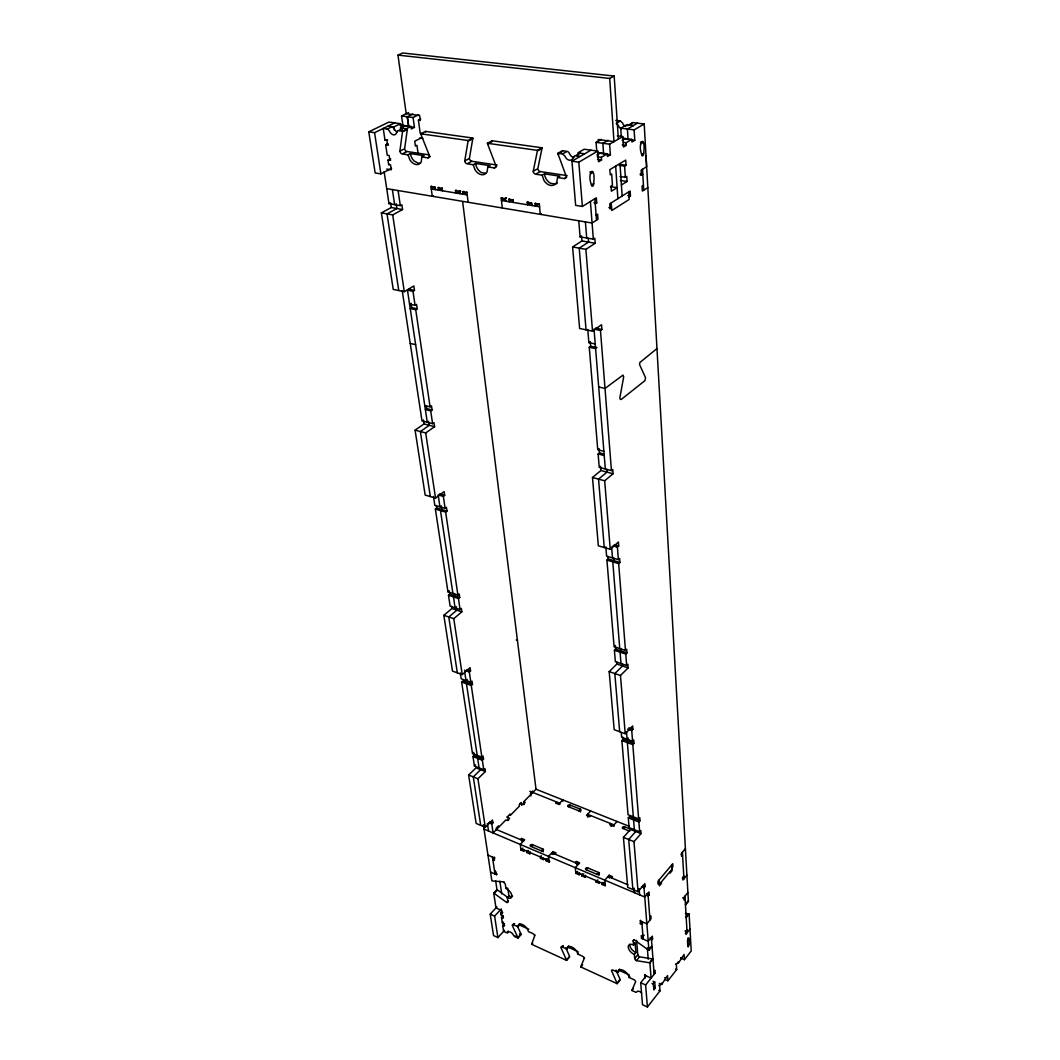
<?xml version="1.0" encoding="UTF-8"?>
<svg xmlns="http://www.w3.org/2000/svg" width="1060" height="1060" viewBox="0 0 1060 1060"><rect width="100%" height="100%" fill="white"/><g stroke="black" fill="none" stroke-linecap="round" stroke-linejoin="round"><path stroke-width="1.5" d="M687.542 940.445C691.199 930.415 687.794 959.048 687.542 940.445L688.987 938.617L687.768 938.1M408.034 154.826L409.862 159.808A9.235 6.333 64 0 0 421.297 161.57L421.787 156.92L424.159 155.688L410.406 153.607L408.034 154.826L402.177 153.939A2.637 1.789 64.2 0 1 399.885 151.169L402.482 131.904A2.69 1.828 64.9 0 0 402.469 131.201L407.265 128.816A2.676 1.828 65 0 1 407.292 129.519L404.642 148.758A2.623 1.789 64.3 0 0 406.934 151.514L429.274 154.879M473.263 164.724L475.065 169.839A9.434 6.731 63.8 0 0 487.136 171.694L487.799 166.937L490.117 165.651L475.595 163.465L473.263 164.724L467.089 163.797A2.69 1.908 64 0 1 464.731 160.948L468.043 141.245A2.743 1.948 64.8 0 0 468.043 140.516L472.76 138.038A2.729 1.948 64.9 0 1 472.76 138.767L469.408 158.43A2.676 1.908 64.1 0 0 471.766 161.266L497.127 165.082M542.19 175.191L543.952 180.425A9.633 7.168 63.3 0 0 556.712 182.386L557.547 177.523L559.826 176.185L544.482 173.867L542.19 175.191L535.658 174.198A2.743 2.027 63.6 0 1 533.233 171.269L537.341 151.116A2.796 2.067 64.6 0 0 537.354 150.361L541.978 147.791A2.796 2.067 64.7 0 1 541.965 148.532L537.831 168.659A2.729 2.027 63.7 0 0 540.242 171.561L567.153 175.615M401.528 129.651L402.575 128.26L407.265 128.816M535.022 934.947L531.709 943.97A1.842 0.967 43.5 0 0 531.696 944.314L566.596 960.387L569.71 956.756A1.868 0.994 42.8 0 0 569.604 956.358L565.921 948.117M584.577 957.551L580.867 966.614A1.895 0.994 42.4 0 0 580.84 966.958L617.145 983.68L620.206 979.917A1.921 1.02 41.6 0 0 620.113 979.506L616.006 970.112M630.859 124.047L632.833 122.576L644.202 124.007L688.404 901.451L685.476 905.068M646.401 975.558L640.677 982.739L642.519 1004.721L647.408 1007L659.982 990.914L659.598 985.694L661.586 983.15L661.692 984.462L659.254 983.349M665.468 979.692L667.906 980.792L676.691 969.555L676.346 964.335L678.294 961.857L678.374 963.169L684.084 954.477L684.402 959.697L680.785 958.094M684.402 959.697L691.226 950.966L689.119 914.025A1.934 1.113 40.5 0 0 688.655 913.892L685.436 913.455M653.636 989.43L655.159 987.509M687.861 945.917L689.305 944.089M661.692 984.462L667.535 975.571L667.906 980.792M647.408 1007L645.633 984.992L655.159 972.987L654.947 970.311L653.941 971.583M685.317 933.595L686.138 933.953L689.981 929.103M686.138 933.953L685.979 931.289L686.946 930.071M632.515 989.523L633.522 988.251M641.618 992.889A3.895 2.08 41.1 0 0 636.808 991.895A1.948 1.034 41.2 0 1 635.364 992.067L631.972 990.504L632.475 989.868M645.142 977.982L645.023 974.485M644.732 977.797L646.428 975.664M649.952 962.135L652.51 958.942A1.987 1.086 41 0 1 652.986 959.088L649.899 962.93L651.092 978.102L644.506 975.134M688.178 914.488L685.754 917.51A1.934 1.113 40.5 0 1 686.217 917.655L689.119 914.025M617.145 983.68A1.921 1.02 41.6 0 0 617.053 983.269L611.554 970.721A1.934 1.034 41.8 0 1 613.024 970.138L617.808 972.325A6.797 3.644 41.5 0 1 623.002 970.271A6.797 3.644 41.5 0 1 629.044 977.439L629.812 976.499M649.899 962.93A1.987 1.086 41 0 0 649.435 962.771L636.464 960.638A1.974 1.073 41.4 0 1 634.715 958.558L634.357 954.503A6.943 3.803 41.5 0 1 628.209 947.189A6.943 3.803 41.5 0 1 633.549 944.977L633.191 940.869A1.987 1.1 41.5 0 1 634.728 940.22L648.428 949.999L651.012 946.805M685.489 904.22L687.927 901.199A1.934 1.126 40.6 0 0 688.404 901.451M648.428 949.999A2.001 1.113 41.2 0 0 648.919 950.277L652.019 946.434M651.542 940.22L652.576 938.948L652.364 936.179L648.216 941.28L641.512 938.352L641.287 935.569L643.486 935.675M617.053 983.269L619.596 980.129M636.464 960.638L639.034 957.471M634.357 954.503L635.907 952.596L635.112 943.082A6.93 3.803 41.5 0 0 634.158 942.724M687.9 892.533L683.978 897.356L684.137 900.099L685.118 898.893L682.653 897.86M635.231 957.922L637.802 954.755L636.583 940.286M617.808 972.325L619.345 970.43A6.797 3.644 41.5 0 1 619.517 969.078M633.549 944.977L635.112 943.082M641.512 938.352L644.122 935.172M686.92 875.202L682.958 880.012L682.786 877.203L683.779 875.997M633.191 940.869L634.238 939.597M642.532 923.803L640.333 923.71L640.624 920.265M649.78 917.178L650.827 915.906L651.039 918.728L646.852 923.817L640.094 920.901M640.333 923.71L642.082 921.59M648.163 896.124L649.224 894.865L649.011 891.977L644.758 897.038L484.009 829.119M659.201 882.967L658.154 884.212L657.955 881.324L672.755 863.701L672.941 866.576L671.921 867.796M659.307 884.398L672.027 869.213M685.409 848.649L681.394 853.433L681.553 856.294L682.56 855.102L681.302 854.598M581.383 966.004L582.417 964.772M580.84 966.958L582.563 964.905M638.054 891.698L633.986 841.627L640.995 833.637L630.475 829.437L623.426 837.374L627.732 887.353L638.054 891.698L644.877 883.642L645.103 886.558L644.029 887.829L648.919 950.277M566.596 960.387A1.881 0.994 42.8 0 0 566.49 959.989L560.925 947.6A1.881 0.994 42.9 0 1 562.303 947.004L566.901 949.097A6.625 3.525 42.7 0 1 571.764 946.991A6.625 3.525 42.7 0 1 577.7 954.026L578.482 953.112M566.49 959.989L569.087 956.955M566.901 949.097L568.465 947.282A6.625 3.525 42.7 0 1 568.584 945.931M561.456 947.004L562.502 945.798M562.303 947.004L563.35 945.785M611.395 877.865L612.481 876.633L609.155 875.242L604.836 880.171L605.392 885.895L602.08 884.49L602.477 882.45M602.08 884.49L603.882 882.437M639.657 831.822L638.889 822.003L639.988 820.771L629.415 816.584L628.302 817.83L629.11 827.621L639.657 831.822L640.757 830.563L640.995 833.637M599.192 881.894L599.324 883.324L596.038 881.933L597.84 879.879M597.085 874.367L598.715 872.526L587.783 867.928A1.471 1.047 -5.9 0 0 585.743 868.326A1.471 1.047 -5.9 0 0 586.154 869.756L597.085 874.367A1.484 1.047 -5.5 0 0 599.139 873.97A1.484 1.047 -5.5 0 0 598.715 872.526L598.993 875.388M635.735 831.53L628.699 839.494L632.873 889.512M531.696 944.314L532.743 943.122M582.258 873.877L581.861 875.904L585.12 877.296L585.663 876.686M622.869 737.15L623.055 739.376L621.889 740.596L628.05 814.716L638.637 818.916L639.75 817.658L639.988 820.771M581.861 875.904L583.676 873.877M634.702 818.664L633.588 819.91L634.37 829.715M585.517 875.255L585.12 877.296M575.328 862.694L576.415 861.488L579.648 862.853L575.275 867.676L575.911 873.387L579.158 874.765L579.701 874.155M586.154 869.756L587.783 867.928M629.786 831.212L623.042 828.522L624.592 826.8L631.323 829.476M517.32 925.963L521.043 934.085A1.828 0.954 43.8 0 1 521.162 934.483L517.995 938.007A1.828 0.954 43.9 0 0 517.876 937.61L520.526 934.681M575.911 873.387L577.726 871.36M579.542 872.724L579.158 874.765M617.039 821.46L612.918 826.031L609.712 824.746L610.745 823.607L611.01 826.429M504.467 923.472L502.692 925.406L503.593 931.369L506.653 932.774A1.828 0.954 44.1 0 0 507.899 932.562A3.657 1.895 44 0 1 510.403 932.124A3.657 1.895 44 0 1 513.398 935.092A1.828 0.954 43.9 0 0 514.908 936.576L515.438 935.993M517.876 937.61L512.258 925.38A1.842 0.967 44 0 1 513.543 924.757L517.969 926.784L519.559 925.022A6.466 3.405 43.8 0 1 519.625 923.671M496.928 906.909L490.224 914.104L493.549 935.569L497.908 937.596L504.56 930.296M512.788 924.797L513.848 923.631M513.543 924.757L514.603 923.591M507.183 932.19L508.243 931.024M626.91 125.822L628.62 125.014L633.31 125.61L626.632 124.775L620.736 128.167L621.306 137.071M502.692 925.406L504.679 925.486M504.149 926.069L503.765 923.499L502.308 922.836L503.102 921.962M503.102 915.734L501.499 917.47L503.5 917.549M501.3 911.918L500.757 912.501L502.758 912.594M546.43 858.693L546.046 860.707L549.212 862.045L549.769 861.449M502.97 918.132L502.572 915.548L501.115 914.886L501.658 914.303M507.13 901.835L508.204 900.669M508.787 898.178L497.418 889.936A1.842 0.98 44.7 0 0 496.994 889.685L493.735 893.143A1.842 0.98 44.7 0 1 494.172 893.381L506.587 902.404A1.855 0.98 44.4 0 0 507.873 901.755L508.416 901.172M497.908 937.596L494.609 916.118L501.314 908.897M546.046 860.707L547.887 858.719M555.003 854.148L556.102 852.956L552.923 851.63L548.524 856.374L549.212 862.045M590.685 815.59L589.638 816.717L586.498 815.458L590.672 810.966M507.873 901.755L507.303 897.793L508.919 896.044A6.519 3.485 44.5 0 0 512.536 896.256M541.196 855.645L540.269 858.242L543.422 859.581L543.966 858.984M541.209 850.809L542.866 849.047L532.398 844.648A1.444 0.994 -8 0 0 530.398 845.032A1.444 0.994 -8 0 0 530.742 846.397L541.209 850.809A1.444 1.007 -7.7 0 0 543.224 850.425A1.444 1.007 -7.7 0 0 542.866 849.047L543.224 851.869M578.694 810.794L580.27 809.124L569.935 805.004A1.405 0.941 -6.4 0 0 567.988 805.375A1.405 0.941 -6.4 0 0 568.359 806.673L578.694 810.794A1.405 0.954 -6 0 0 580.655 810.423A1.405 0.954 -6 0 0 580.27 809.124L580.562 811.933M507.303 897.793A6.519 3.485 44.5 0 0 511.848 895.448A6.519 3.485 44.5 0 0 505.938 888.479L506.759 887.604M527.072 850.491L526.701 852.478L529.814 853.803L530.371 853.221M638.637 818.916L632.82 744.61L633.986 743.391L633.721 740.039L632.582 741.245L621.637 737.23L621.253 732.672M483.333 824.654L491.867 880.82A1.855 0.994 44.9 0 0 492.277 880.953L504.216 881.88M494.172 893.381L496.875 890.506M526.701 852.478L528.542 850.531M530.185 851.816L529.814 853.803M530.742 846.397L532.398 844.648L532.584 846.052M568.359 806.673L569.935 805.004L570.055 806.051M490.542 872.075L496.477 874.685L497.034 874.116M523.918 849.974L524.104 851.379L521.003 850.067L522.858 848.119M628.249 738.025L627.083 739.244L626.486 731.612M616.668 661.678L616.867 664.05L609.182 671.629L614.177 729.704L625.215 733.732L632.648 725.967L632.913 729.346L631.747 730.578L632.582 741.245M495.139 870.763L494.583 871.333L496.08 871.982L496.477 874.685M520.473 839.626L521.586 838.473L524.687 839.772L520.235 844.422L521.003 850.067M556.579 801.956L555.519 803.056L558.58 804.288L562.794 799.876L562.953 801.28M494.702 857.871L492.86 859.779L494.358 860.428L494.503 857.116M524.104 804.527L523.733 801.744L536.015 789.236L462.637 201.625M498.492 825.846L496.252 828.125L496.464 829.529M506.627 817.021L509.635 818.267L507.435 820.519L505.925 819.897L493.099 832.961L491.774 824.017L492.9 822.878L492.489 820.029L485.281 827.303L476.139 823.448L468.626 774.992L476.046 767.851L485.348 771.561L477.941 778.742L485.281 827.303M625.215 733.732L620.484 675.511L628.143 667.88L627.865 664.289L626.659 665.495L615.356 661.665L614.416 650.283L615.608 649.117L615.317 645.487M626.659 665.495L625.771 654.073L626.963 652.894L626.672 649.263L625.466 650.456L614.098 646.679L606.916 560.091L608.188 558.951L607.963 556.341M480.683 769.706L473.277 776.861L480.71 825.369M483.744 769.719L482.34 760.232L483.519 759.106L483.068 756.085L481.889 757.211L472.508 753.541L473.688 752.428L474.138 755.435L472.985 756.535L474.429 766.009L483.744 769.719L484.91 768.593L485.348 771.561M474.429 766.009L475.595 764.883M478.828 757.251L477.649 758.377L479.08 767.851M625.466 650.456L618.682 563.615L619.941 562.476L619.636 558.54L618.391 559.68L606.611 556.169L605.83 546.814M614.058 560.7L612.773 561.866L619.755 648.574M481.889 757.211L471.289 685.502L472.508 684.402L472.044 681.183L470.839 682.269L461.166 678.771L460.278 672.914M618.391 559.68L617.41 547.159L618.682 546.019L618.377 542.044L610.242 549.318L598.343 545.807L592.474 477.503L600.914 470.507L613.077 473.74L612.76 469.514L611.434 470.613L599.245 467.394L598.131 453.971L599.443 452.898L604.028 454.077M470.839 682.269L469.315 672L470.547 670.9L470.07 667.641L462.226 674.597L452.488 671.099L443.835 615.317L451.931 608.533L461.842 611.845L461.339 608.413L460.067 609.487L450.142 606.161L448.486 595.243L449.745 594.209L459.709 597.482L459.205 593.997L457.92 595.071L447.943 591.798L435.368 509.052L436.707 508.031L446.989 511.066L446.432 507.329L445.107 508.336L434.825 505.315L433.46 496.398M472.508 753.541L461.643 682.004L462.862 680.904L472.508 684.402M462.226 674.597L453.773 618.669L461.842 611.845M456.383 606.744L455.084 607.831L453.468 596.873L454.727 595.826M456.886 610.176L448.777 617L457.337 672.848M610.242 549.318L604.677 480.776L613.077 473.74M448.486 595.243L458.45 598.529L459.709 597.482M606.996 472.111L598.542 479.147L592.474 477.503M447.943 591.798L449.228 590.738M656.962 348.568L639.763 362.6L639.591 364.627L645.54 377.718L644.957 380.619L621.359 399.368L620.285 399.382L619.861 397.831L623.691 376.856L623.028 375.094L605.008 388.437L598.701 386.979M435.368 509.052L445.65 512.099L446.989 511.066M441.848 509.542L440.483 510.575L452.911 593.441M439.94 506.826L438.177 494.901L443.345 496.411L444.697 495.391L444.14 491.601L435.541 498.094L425.166 495.073L415.083 430.148L424 423.934L434.587 426.69L433.99 422.688L432.599 423.669L421.999 420.913L402.204 290.612M603.882 451.282L597.747 449.718L589.254 347.269L590.658 346.249L597.018 347.614M587.77 329.448L588.856 342.618L590.274 341.598L590.658 346.249M605.313 469.01L594.037 329.13L600.477 330.481L601.894 329.461L601.524 324.731L592.527 331.184L579.621 328.481L572.599 246.967L581.966 240.938L595.203 243.257L594.806 238.208L593.335 239.149L580.085 236.857L578.747 220.785M415.083 430.148L425.696 432.957L434.587 426.69M428.69 421.297L427.273 422.291L407.464 290.162L408.961 289.261L414.486 290.413L413.837 285.962L404.31 291.699L393.233 289.38L381.361 212.888L391.259 207.522L402.575 209.509L401.886 204.779L400.322 205.627L388.993 203.652L384.131 171.667M432.096 409.942L426.769 408.577L425.378 409.531L430.704 410.896L432.096 409.942L431.5 405.887L430.082 406.854L424.755 405.49M572.599 246.967L585.875 249.339L595.203 243.257M580.085 236.857L581.556 235.903M629.044 196.922L630.448 196.034L630.13 190.999L609.765 203.811L610.123 208.899L611.567 207.998L608.904 207.575M647.819 187.62L642.36 191.078L642.068 186.083L643.433 185.222M596.117 215.087L597.588 214.16L597.972 219.274L592.076 223.024L386.701 188.627M595.256 203.931L596.74 203.003L596.343 197.823L582.39 206.448L575.646 205.362L571.95 161.186L590.963 150.162L597.76 151.103L598.555 161.756L601.524 159.994L601.325 157.344L607.247 153.859L607.433 156.496L610.361 154.76L609.619 144.186L622.724 136.541L623.399 147.048L626.261 145.352L626.089 142.742L631.786 139.377L631.945 141.987L634.768 140.317L634.132 129.876L644.202 124.007M640.319 175.032L642.797 174.344L640.16 173.959M621.412 184.996L627.069 181.472L626.751 176.371L625.334 177.245L620.007 176.464M417.203 308.805L411.704 307.625L410.22 308.526L415.719 309.719L417.203 308.805L416.553 304.419L415.069 305.333L409.558 304.154M591.453 184.864L593.693 183.512C595.945 163.001 586.299 171.972 591.453 184.864A2.107 1.1 -81.6 0 0 592.725 186.149A2.107 1.1 -81.6 0 0 593.693 183.512M643.712 153.183L641.644 154.442C637.087 141.855 646.057 133.322 643.712 153.183A2.027 1.007 -81.8 0 1 642.797 155.727A2.027 1.007 -81.8 0 1 641.644 154.442M619.265 165.347L624.605 166.115L626.036 165.241L625.705 160.086L609.858 169.64L610.229 174.847L611.673 173.959L612.455 185.182L611.01 186.07L611.368 191.211L617.132 187.647L610.467 186.639M407.464 290.162L413.002 291.328L414.486 290.413M541.422 213.669L540.295 214.345L539.315 204.235L535.022 203.533L535.274 206.064L539.05 203.811M590.606 173.867L592.858 172.515L589.85 172.078M641.008 143.749L643.102 142.504L640.439 142.146M532.465 205.031L531.709 205.481L531.457 202.95L527.191 202.248L527.443 204.779L529.722 203.427A1.961 0.689 -5.9 0 0 531.921 203.255M535.022 203.533L535.777 203.083M527.191 202.248L527.946 201.811M557.547 177.523L564.198 178.531L566.716 177.047M596.899 155.012L600.477 152.918M622.207 140.172L625.082 138.489M571.95 161.186L578.8 162.18L597.76 151.103M506.415 200.751L505.647 201.188L505.368 198.684L506.137 198.246M512.934 199.545L509.131 201.771L508.866 199.253L509.635 198.816M506.349 197.69L501.473 200.499L539.567 206.766M608.096 140.225L602.835 143.272L603.591 153.832M637.51 123.172L627.401 129.028L628.063 139.443L622.737 138.727M502.294 207.985L501.194 198.008L501.963 197.557M576.11 155.33L579.913 153.13L577.925 154.601A5.605 4.24 64.5 0 1 577.408 155.926M628.62 125.014L632.131 122.986M536.426 173.76L540.242 171.561M596.767 151.394L596.091 142.358L601.351 139.337M564.198 178.531A2.769 2.08 63.3 0 0 566.199 176.238L558.063 154.058A2.809 2.107 64.4 0 1 557.904 153.289L562.608 153.952L566.438 151.779M616.841 123.013L620.365 120.999L622.551 122.986A5.379 4.213 66.2 0 0 625.599 126.564M533.233 171.269L537.062 169.096M557.904 153.289L562.489 150.679L567.868 151.553L569.458 153.409A5.605 4.24 64.5 0 0 573.977 157.556M558.063 154.058L560.607 152.614M561.124 152.322L561.893 151.885M467.023 192.046L463.18 194.205L462.862 191.741L463.644 191.303M460.583 193.225L459.815 193.649L459.497 191.184L460.278 190.76M538.109 150.679L541.965 148.532M487.799 166.937L494.079 167.891L496.65 166.46M460.769 191.303L455.787 192.986L455.482 190.522L456.25 190.098M433.434 195.61L432.268 196.259L430.956 186.52L431.725 186.096M436.005 189.184L435.223 189.607L434.892 187.156L430.956 186.52M381.361 212.888L392.703 214.902L402.575 209.509M442.391 188.031L438.522 190.151L438.191 187.7L438.973 187.275M435.011 186.931L431.287 188.958L467.221 194.868M467.871 163.373L471.766 161.266M464.731 160.948L468.639 158.854M388.993 203.652L390.544 202.818L391.259 207.522M494.079 167.891A2.703 1.948 63.8 0 0 495.894 165.651L487.626 144.028A2.743 1.974 64.7 0 1 487.454 143.272L492.158 140.768L541.978 147.791M422.118 133.507L420.197 133.229L418.408 120.164L420.33 120.429L419.667 115.5L406.218 113.685L397.964 55.12L609.699 78.44L614.177 76.055L618.364 139.085M487.626 144.028L489.203 143.193M489.985 142.782L491.548 141.947M468.838 140.821L472.76 138.767M421.787 156.92L427.736 157.821L430.36 156.456M401.29 129.36L400.468 123.689L388.927 122.072L368.774 131.838L375.16 172.952L380.884 173.88L391.643 168.328M390.623 158.828L387.973 160.166L388.649 164.644L389.444 164.234M402.972 153.541L406.934 151.514M387.973 160.166L390.69 160.06M399.885 151.169L403.847 149.155M421.734 137.654L414.725 141.205L415.401 146.068L416.938 145.286L418.183 154.27M427.736 157.821A2.65 1.842 64.1 0 0 429.393 155.621L421.019 134.541A2.69 1.855 64.9 0 1 420.846 133.812L425.63 131.4L472.76 138.038M421.827 134.143L422.622 133.745M389.894 160.471L389.166 155.568L387.244 155.277L385.708 145.021L388.106 143.829L386.661 143.617M385.708 145.021L388.437 144.915M405.953 128.962L410.975 126.471L411.32 128.936L414.433 127.385L413.069 117.528L418.634 114.798M402.469 131.201L397.765 130.632L396.731 132.023A5.313 3.604 64.9 0 1 393.538 134.832A5.313 3.604 64.9 0 1 389.378 130.976L387.894 129.24L383.23 128.459L384.966 140.079L385.774 139.681M403.29 131.506L407.292 129.519M384.966 140.079L387.695 139.96M418.408 120.164L420.727 119.025M399.13 130.208L403.131 128.233M400.176 128.141L405.225 125.65M387.311 129.042L391.325 127.081M388.026 126.127L393.83 126.935L400.468 123.689M368.774 131.838L374.577 132.672L394.704 122.867M408.67 126.577L407.292 116.732L412.883 114.016M402.959 125.769L401.554 115.951L408.537 112.559M397.964 55.12L402.734 53L614.177 76.055M420.529 163.2L418.475 163.306L414.208 161.041A9.222 6.347 64.1 0 1 410.406 153.607M486.063 173.323L481.584 172.634A9.407 6.731 63.8 0 1 475.609 163.465M615.754 120.429L620.365 120.999M620.736 128.167L634.132 129.876M617.331 135.839L622.724 136.541M622.392 138.158L631.786 139.377M630.753 139.787L634.768 140.317M623.413 142.384L626.089 142.742M622.233 144.809L626.261 145.352M401.554 115.951L413.069 117.528M596.091 142.358L609.619 144.186M590.937 150.175L584.166 149.235L577.872 152.865L584.683 153.806M399.488 124.855L410.975 126.471M597.76 152.547L607.247 153.859M404.39 125.968L408.696 126.577L407.305 116.732M410.114 126.789L414.433 127.385M600.901 153.461L610.361 154.76M597.27 156.774L601.325 157.344M420.846 133.812L468.043 140.516M487.454 143.272L537.354 150.361M580.125 156.443L574.679 155.793L573.367 157.238A5.618 4.24 64.4 0 1 569.419 160.192A5.618 4.24 64.4 0 1 564.874 156.032L562.608 153.952M597.456 159.411L601.524 159.994M619.358 164.287L626.036 165.241M419.813 137.946L422.781 138.37M620.444 180.492L627.069 181.472M627.812 195.636L630.448 196.034M388.649 164.644L390.557 164.936L391.286 169.799L386.714 169.07M594.05 202.579L596.74 203.003M438.191 187.7L442.152 188.349L442.484 190.8M455.482 190.522L459.497 191.184M462.862 191.741L466.917 192.403L468.123 202.261M501.194 198.008L505.368 198.684M508.866 199.253L513.067 199.942L513.332 202.46M652.51 958.942L639.551 956.835A1.974 1.073 41.3 0 1 637.802 954.755M595.455 328.123L601.894 329.461M588.856 342.618L595.23 343.983M589.254 347.269L595.614 348.647M410.233 343.44L415.639 344.685M598.131 453.971L604.24 455.548M604.677 480.776L598.542 479.147L604.266 547.569M439.529 493.894L444.697 495.391M614.23 544.721L618.682 546.019M612.958 545.86L617.41 547.159M608.188 558.951L619.941 562.476M606.916 560.091L618.682 563.615M616.138 123.424L618.325 125.411A5.406 4.213 66.1 0 0 621.385 128.989M392.134 126.683L394.201 128.605A5.3 3.604 65 0 0 397.156 132.063M615.608 649.117L626.963 652.894M614.416 650.283L625.771 654.073M616.867 664.05L628.143 667.88M516.246 639.948L517.452 640.359M443.835 615.317L453.773 618.669M609.182 671.629L620.484 675.511M466.903 669.589L470.547 670.9M628.779 727.862L632.913 729.346M464.466 670.251L469.315 672M627.6 729.081L631.747 730.578M623.055 739.376L633.986 743.391M461.643 682.004L471.289 685.502M621.889 740.596L632.82 744.61M474.138 755.435L483.519 759.106M472.985 756.535L482.34 760.232M628.302 817.83L638.889 822.003M535.896 789.183L629.295 826.336M529.841 791.277L559.64 803.188L559.799 804.58M468.626 774.992L477.941 778.742M623.426 837.374L633.986 841.627M523.733 801.744L525.243 802.354L523.083 804.553L520.089 803.334M682.282 878.13L683.952 878.806L682.388 852.24M489.866 821.593L492.9 822.878M642.532 885.484L645.103 886.558M488.726 822.732L491.774 824.017M641.459 886.756L644.029 887.829M496.332 829.476L523.574 840.924M578.561 864.059L551.823 852.81L551.995 854.228M608.082 876.461L627.865 884.782M646.666 893.779L649.224 894.865M520.818 848.663L549.04 860.627M575.752 871.956L605.247 884.477M685.158 930.945L685.979 931.289M685.476 932.031L687.092 932.734L684.959 896.15M487.958 855.102L493.947 857.699M650.072 937.848L652.576 938.948M681.024 957.71L682.242 958.24M675.538 963.977L676.346 964.335M675.472 969.012L676.691 969.555M654.338 972.616L655.159 972.987M664.752 977.717L665.561 978.088M653.092 981.269L654.736 982.01L655.173 987.854L653.927 989.908L653.212 983.733L654.656 981.719L653.212 983.932L651.993 983.375M658.777 985.323L659.598 985.694M519.559 925.022L528.781 929.222M568.465 947.282L578.058 951.641M619.345 970.43L629.335 974.975M658.764 990.358L659.982 990.914M490.224 914.104L494.609 916.118M577.7 954.026L582.364 956.146A1.908 1.007 42.5 0 1 584.06 958.16M629.044 977.439L633.893 979.652A1.948 1.047 41.3 0 1 635.629 981.706L632.012 990.159A1.948 1.034 41.2 0 0 631.972 990.504M640.677 982.739L645.633 984.992M519.612 933.78L521.162 934.483M514.908 936.576L517.995 938.007M374.577 132.672L380.884 173.88M398.759 290.533L387.019 213.895L396.904 208.515L396.201 203.798M430.333 496.583L420.383 431.552L429.287 425.298L428.889 422.635M493.735 893.143L495.987 907.917L501.83 910.567L502.228 913.163M392.385 189.568L394.638 204.633M464.677 671.709L465.989 680.52M477.185 755.383L466.466 683.74L467.685 682.64L467.208 679.42M487.428 823.594L488.541 831.04M492.45 857.05L494.993 874.036M500.757 912.501L501.115 914.886M501.499 917.47L502.308 922.836M495.669 880.86L497.1 890.4M425.696 432.957L435.541 498.094M392.703 214.902L404.31 291.699M423.404 419.932L424 423.934M436.336 505.554L436.707 508.031M449.4 591.891L449.745 594.209M451.587 606.24L451.931 608.533M499.856 881.231L501.738 893.951M386.887 140.357L387.629 145.313M411.042 303.24L411.704 307.625M426.372 405.874L426.769 408.577M441.291 505.805L441.821 509.555M454.382 593.52L454.714 595.852M456.555 607.883L456.873 610.189M398.096 190.535L400.322 205.627M413.002 291.328L415.069 305.333M415.719 309.719L430.082 406.854M430.704 410.896L432.599 423.669M443.345 496.411L445.107 508.336M445.65 512.099L457.92 595.071M458.45 598.529L460.067 609.487M507.806 888.293L508.919 896.044M505.938 888.479L505.355 884.451A1.868 1.007 44.6 0 0 503.672 882.45M393.83 126.935L394.307 130.155M508.522 820.44L507.925 816.24L510.125 814L510.324 815.405L519.413 806.143L519.228 804.752L521.401 802.539L521.772 805.335M521.586 838.473L521.971 841.282M530.888 796.033L530.53 793.251L532.663 791.078L532.835 792.469M543.237 858.176L543.422 859.581M552.923 851.63L553.267 854.466M576.415 861.488L576.719 864.337M595.892 880.502L596.038 881.933M587.836 817.154L587.545 814.332L613.952 824.879L614.071 826.296M609.155 875.242L609.434 878.104M624.684 827.86L624.592 826.8A1.431 0.98 -4.3 0 0 622.604 827.171A1.431 0.98 -4.3 0 0 623.042 828.522M581.662 237.162L581.966 240.938M599.085 448.632L599.443 452.898M600.569 466.307L600.914 470.507M634.132 888.121L634.516 892.706M586.048 329.832L579.224 248.146L588.565 242.091L588.274 238.315M619.676 731.718L614.827 673.564L622.498 665.958L622.313 663.573M585.398 221.898L586.697 237.996M611.607 546.973L612.481 557.931M620.988 663.587L620.087 652.165L621.279 650.986L621.094 648.574M633.323 816.823L627.361 742.583L628.514 741.364L628.341 739.138M639.127 888.731L639.63 894.865M641.777 921.63L643.182 939.081M578.8 162.18L582.39 206.448M585.875 249.339L592.527 331.184M647.302 947.812L648.203 959.234M606.77 469.302L606.969 472.124M613.846 558.09L614.045 560.713M590.393 201.506L593.335 239.149M600.477 330.481L611.434 470.613M594.859 198.737L596.502 220.215M647.952 893.236L649.992 920M651.33 937.451L654.139 974.259M598.463 142.146L598.277 139.522L613.992 141.629L609.699 78.44M611.209 202.897L611.739 210.529L629.216 199.426L628.739 191.873M659.002 880.078L659.399 885.842L661.48 883.351L661.387 881.92M615.661 166.129L617.874 198.71M619.981 163.531L622.14 196.02M671.749 864.907L672.106 870.658L670.066 873.096L669.973 871.664M624.605 166.115L625.334 177.245M641.419 175.191L641.128 170.143L646.626 166.738L646.03 156.178M642.506 169.282L643.725 190.217M534.492 935.529A1.855 0.98 43.6 0 0 532.822 933.555L528.344 931.515A6.479 3.405 43.8 0 0 522.527 924.612A6.479 3.405 43.8 0 0 517.969 926.784M635.907 952.596A6.93 3.803 41.5 0 1 629.839 944.208M492.317 141.523A2.743 1.974 64.9 0 1 492.158 140.768M544.482 173.867A9.606 7.155 63.4 0 0 550.551 183.287L555.281 184.016A9.606 7.155 63.4 0 0 557.295 183.062M562.555 151.063A2.796 2.107 64.5 0 1 562.489 150.679M425.749 131.957A2.69 1.855 65 0 1 425.63 131.4"/></g></svg>
